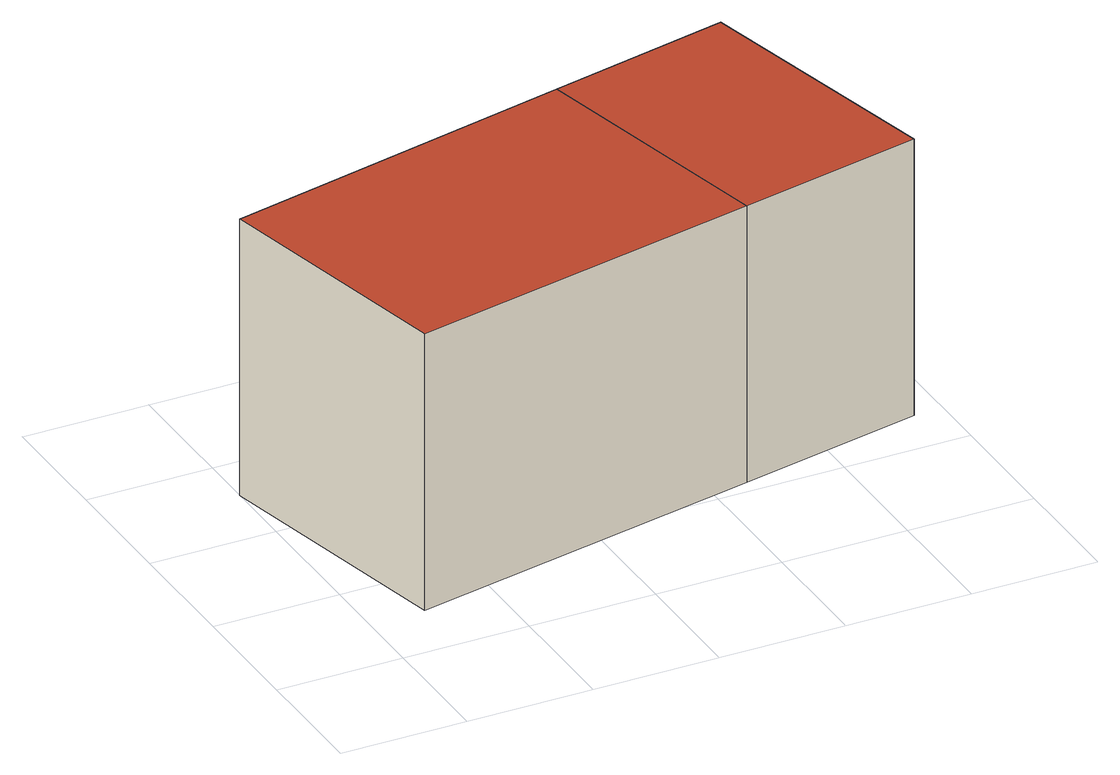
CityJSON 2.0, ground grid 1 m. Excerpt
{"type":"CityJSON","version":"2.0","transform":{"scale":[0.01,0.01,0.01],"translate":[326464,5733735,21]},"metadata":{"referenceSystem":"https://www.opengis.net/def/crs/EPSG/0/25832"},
"CityObjects":{
"building1":{"type":"Building","attributes":{"Geometrietyp2DReferenz":"3000","Gemeindeschluessel":"05170012","function":"31001_2723","roofType":"1000","measuredHeight":2.26},"address":[{"country":"Germany","locality":"Hamminkeln","thoroughfareNumber":"6","thoroughfareName":"Alte Poststraße"}],"geometry":[{"type":"Solid","lod":"2","boundaries":[[[[0,1,2,3]],[[4,5,1,0]],[[6,7,5,4]],[[3,2,7,6]],[[4,0,3,6]],[[1,5,7,2]]]],"semantics":{"surfaces":[{"type":"WallSurface"},{"type":"RoofSurface"},{"type":"GroundSurface"}],"values":[[0,0,0,0,1,2]]}}]},
"building2":{"type":"Building","attributes":{"Geometrietyp2DReferenz":"3000","Gemeindeschluessel":"05170012","function":"31001_2723","roofType":"1000","measuredHeight":2.26},"address":[{"country":"Germany","locality":"Hamminkeln","thoroughfareNumber":"6","thoroughfareName":"Alte Poststraße"}],"geometry":[{"type":"Solid","lod":"2","boundaries":[[[[8,9,10,11]],[[3,2,9,8]],[[6,7,2,3]],[[11,10,7,6]],[[3,8,11,6]],[[9,2,7,10]]]],"semantics":{"surfaces":[{"type":"WallSurface"},{"type":"RoofSurface"},{"type":"GroundSurface"}],"values":[[0,0,0,0,1,2]]}}]}
},
"vertices":[
[44,53,269],[44,53,43],[329,112,43],[329,112,269],[0,257,269],[0,257,43],[283,320,269],[283,320,43],
[477,143,269],[477,143,43],[429,352,43],[429,352,269]
]}
